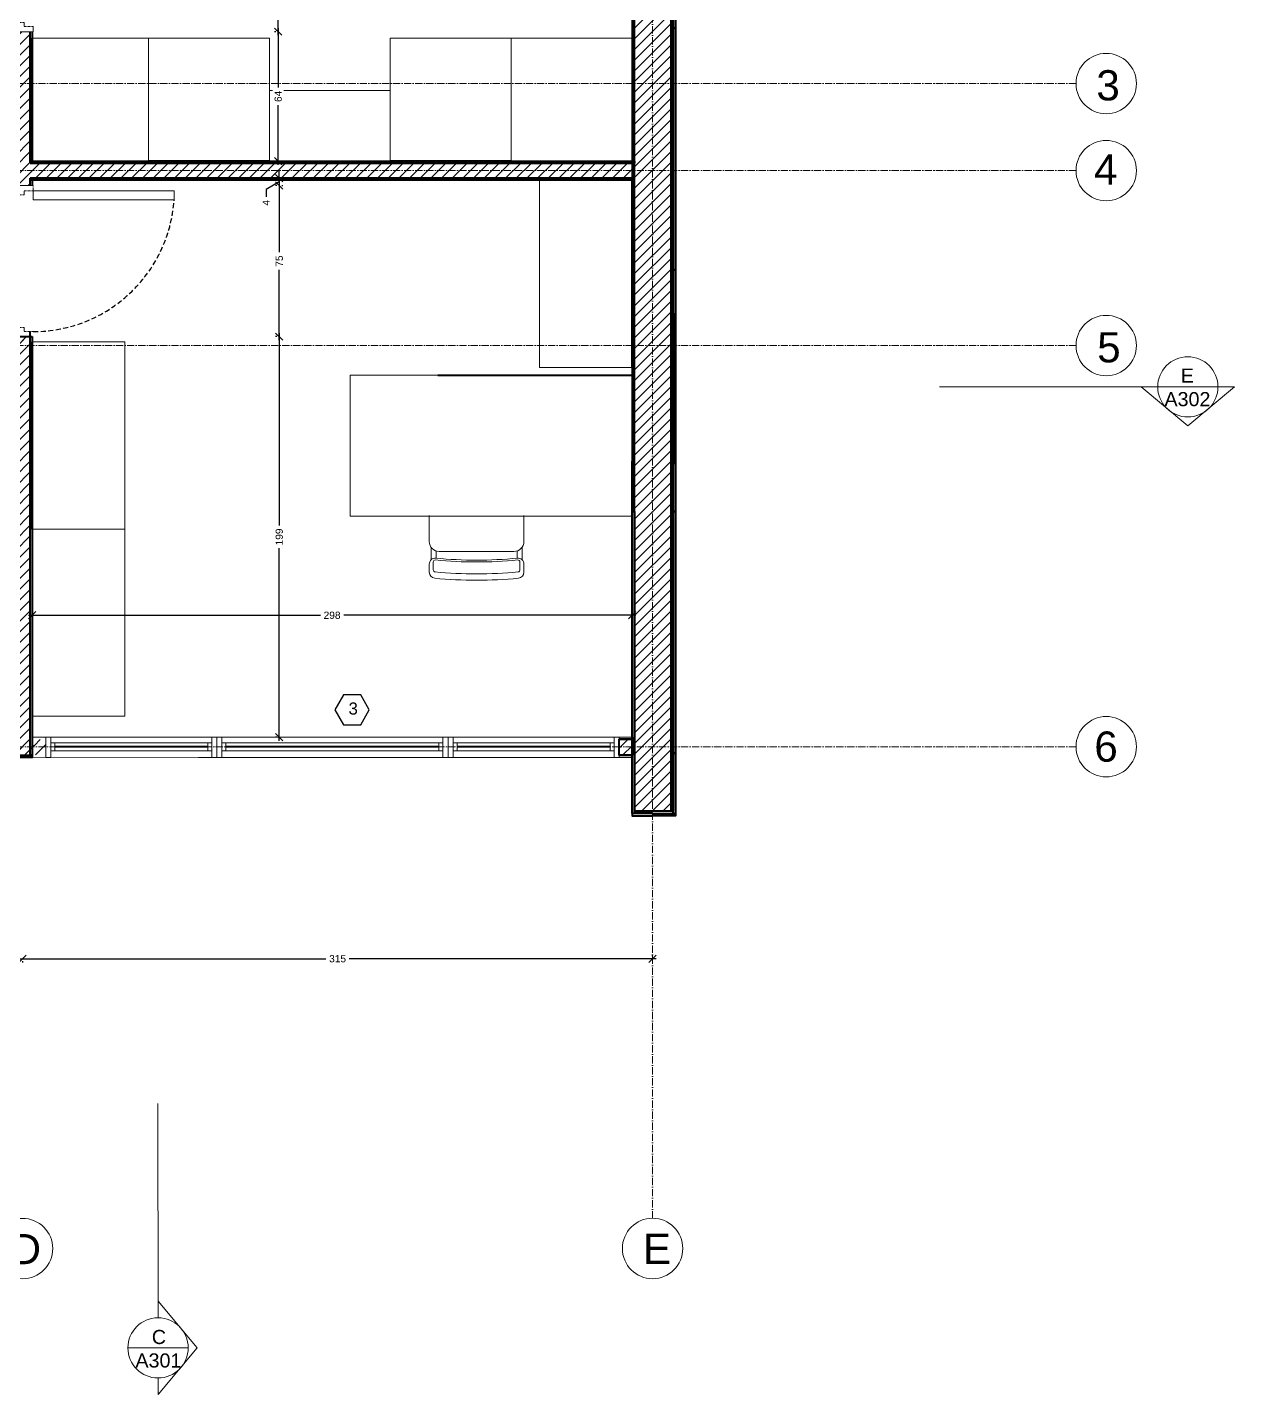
# Model space of a CAD drawing. Header units: inches. Extents: x 1080 to 7442, y 249 to 3242.
# Drawn here: x 3664 to 4263, y 1865 to 2544 of the extents above; entities that cross this region are included whole.
import ezdxf

# ---------------------------------------------------------------- set-up
doc = ezdxf.new("R2010")
doc.units = ezdxf.units.IN
doc.header["$MEASUREMENT"] = 0
for name, pattern in [('ACAD_ISO10W100', [18, 12, -3, 0, -3]), ('CENTER', [2, 1.25, -0.25, 0.25, -0.25]), ('HIDDEN', [0.375, 0.25, -0.125])]:
    doc.linetypes.add(name, pattern=pattern)
for name, color, linetype, lineweight in [('ARREDI', 8, 'Continuous', 18), ('CAMPITURE', 7, 'Continuous', 25), ('INFISSI', 130, 'Continuous', 13), ('NUMERAZIONE', 30, 'Continuous', 25), ('quote nuove', 253, 'Continuous', 18), ('STRUTTURA', 7, 'Continuous', 35)]:
    doc.layers.add(name, color=color, linetype=linetype, lineweight=lineweight)
doc.styles.add('ARIAL', font='Arial.ttf')
doc.styles.get("Standard").update_dxf_attribs({"font": 'Arial.ttf'})
doc.dimstyles.new('TICK_36', dxfattribs={"dimtxt": 3.6, "dimasz": 3.6, "dimexe": 1.8, "dimexo": 1.2, "dimgap": 1.8, "dimtad": 0, "dimdec": 0, "dimzin": 0, "dimdsep": 46, "dimtxsty": 'ARIAL', "dimblk": 'OBLIQUE', "dimcen": 1.8, "dimdle": 1.8, "dimclrd": 256, "dimclrt": 256, "dimadec": 0, "dimazin": 0, "dimtfac": 1, "dimtdec": 0, "dimtmove": 1, "dimatfit": 3, "dimldrblk": 'OPEN90', "dimfxl": 1, "dimtfill": 1, "dimtolj": 1, "dimtzin": 0, "dimarcsym": 0})
pattern_1 = [(45, (-290.078, 2472.9004), (-2.6516504, 2.6516504), [])]

# ---------------------------------------------------------------- blocks, each defined once
blk = doc.blocks.new('_Oblique')
at = {"color": 0, "linetype": 'ByBlock', "lineweight": -2}
blk.add_line((-0.5, -0.5), (0.5, 0.5), dxfattribs=at)
blk = doc.blocks.new('*D199')
at = {"layer": 'quote nuove', "lineweight": -2, "transparency": 16777216}
for p, q in [((3659.77, 2081.81), (3812.2, 2081.81)), ((3976.14, 2081.81), (3823.71, 2081.81))]:
    blk.add_line(p, q, dxfattribs=at)
at = {"layer": 'quote nuove', "color": 0, "lineweight": -2, "transparency": 16777216}
for p, q in [((3661.57, 2080.61), (3661.57, 2080.01)), ((3974.34, 2083.01), (3974.34, 2083.61))]:
    blk.add_line(p, q, dxfattribs=at)
at = {"layer": 'quote nuove', "lineweight": -2, "transparency": 16777216, "xscale": 3.6, "yscale": 3.6, "zscale": 3.6, "rotation": 180}
blk.add_blockref('_Oblique', (3661.57, 2081.81), dxfattribs=at)
at = {"layer": 'quote nuove', "lineweight": -2, "transparency": 16777216, "xscale": 3.6, "yscale": 3.6, "zscale": 3.6}
blk.add_blockref('_Oblique', (3974.34, 2081.81), dxfattribs=at)
at = {"layer": 'quote nuove', "lineweight": 0, "transparency": 16777216, "insert": (3817.96, 2081.81), "char_height": 3.6, "attachment_point": 5, "style": 'ARIAL', "bg_fill": 3, "box_fill_scale": 1.25, "bg_fill_color": 256, "bg_fill_true_color": 13158600, "bg_fill_transparency": 0}
blk.add_mtext('\\A1;315', dxfattribs=at)
blk = doc.blocks.new('_Open90')
at = {"color": 0, "linetype": 'ByBlock', "lineweight": -2}
for p, q in [((0, 0), (-1, 0)), ((-0.5, 0.5), (0, 0)), ((0, 0), (-0.5, -0.5))]:
    blk.add_line(p, q, dxfattribs=at)
blk = doc.blocks.new('*D207')
at = {"layer": 'quote nuove', "lineweight": -2, "transparency": 16777216}
for p, q in [((3664.52, 2252.36), (3809.4, 2252.36)), ((3965.93, 2252.36), (3821.05, 2252.36))]:
    blk.add_line(p, q, dxfattribs=at)
at = {"layer": 'quote nuove', "color": 0, "lineweight": -2, "transparency": 16777216}
for p, q in [((3666.32, 2253.56), (3666.32, 2254.16)), ((3964.13, 2253.56), (3964.13, 2254.16))]:
    blk.add_line(p, q, dxfattribs=at)
at = {"layer": 'quote nuove', "lineweight": -2, "transparency": 16777216, "xscale": 3.6, "yscale": 3.6, "zscale": 3.6, "rotation": 180}
blk.add_blockref('_Oblique', (3666.32, 2252.36), dxfattribs=at)
at = {"layer": 'quote nuove', "lineweight": -2, "transparency": 16777216, "xscale": 3.6, "yscale": 3.6, "zscale": 3.6}
blk.add_blockref('_Oblique', (3964.13, 2252.36), dxfattribs=at)
at = {"layer": 'quote nuove', "lineweight": 0, "transparency": 16777216, "insert": (3815.22, 2252.36), "char_height": 3.6, "attachment_point": 5, "style": 'ARIAL', "bg_fill": 3, "box_fill_scale": 1.25, "bg_fill_color": 256, "bg_fill_true_color": 13158600, "bg_fill_transparency": 0}
blk.add_mtext('\\A1;298', dxfattribs=at)
blk = doc.blocks.new('*D216')
at = {"layer": 'quote nuove', "color": 0, "lineweight": -2, "transparency": 16777216}
for p, q in [((3787.27, 2542.19), (3786.67, 2542.19)), ((3787.27, 2477.91), (3786.67, 2477.91))]:
    blk.add_line(p, q, dxfattribs=at)
at = {"layer": 'quote nuove', "lineweight": -2, "transparency": 16777216}
for p, q in [((3788.47, 2543.99), (3788.47, 2514.45)), ((3788.47, 2476.11), (3788.47, 2505.65))]:
    blk.add_line(p, q, dxfattribs=at)
at = {"layer": 'quote nuove', "lineweight": -2, "transparency": 16777216, "xscale": 3.6, "yscale": 3.6, "zscale": 3.6}
for p, rotation in [((3788.47, 2542.19), 90), ((3788.47, 2477.91), 270)]:
    blk.add_blockref('_Oblique', p, dxfattribs=dict(at, rotation=rotation))
at = {"layer": 'quote nuove', "lineweight": 0, "transparency": 16777216, "insert": (3788.47, 2510.05), "char_height": 3.6, "attachment_point": 5, "rotation": 90, "style": 'ARIAL', "bg_fill": 3, "box_fill_scale": 1.25, "bg_fill_color": 256, "bg_fill_true_color": 13158600, "bg_fill_transparency": 0}
blk.add_mtext('\\A1;64', dxfattribs=at)
blk = doc.blocks.new('*D217')
at = {"layer": 'quote nuove', "color": 0, "lineweight": -2, "transparency": 16777216}
for p, q in [((3787.27, 2617.19), (3786.67, 2617.19)), ((3787.27, 2542.19), (3786.67, 2542.19))]:
    blk.add_line(p, q, dxfattribs=at)
at = {"layer": 'quote nuove', "lineweight": -2, "transparency": 16777216}
for p, q in [((3788.47, 2618.99), (3788.47, 2584.07)), ((3788.47, 2540.39), (3788.47, 2575.31))]:
    blk.add_line(p, q, dxfattribs=at)
at = {"layer": 'quote nuove', "lineweight": -2, "transparency": 16777216, "xscale": 3.6, "yscale": 3.6, "zscale": 3.6}
for p, rotation in [((3788.47, 2617.19), 90), ((3788.47, 2542.19), 270)]:
    blk.add_blockref('_Oblique', p, dxfattribs=dict(at, rotation=rotation))
at = {"layer": 'quote nuove', "lineweight": 0, "transparency": 16777216, "insert": (3788.47, 2579.69), "char_height": 3.6, "attachment_point": 5, "rotation": 90, "style": 'ARIAL', "bg_fill": 3, "box_fill_scale": 1.25, "bg_fill_color": 256, "bg_fill_true_color": 13158600, "bg_fill_transparency": 0}
blk.add_mtext('\\A1;75', dxfattribs=at)
blk = doc.blocks.new('*D218')
at = {"layer": 'quote nuove', "lineweight": -2, "transparency": 16777216}
for p, q in [((3789.01, 2469.41), (3789.01, 2473.01)), ((3789.01, 2467.62), (3782.5, 2463.83)), ((3789.01, 2469.41), (3789.01, 2465.82)), ((3789.01, 2469.41), (3789.01, 2465.82)), ((3789.01, 2465.82), (3789.01, 2462.22)), ((3782.5, 2463.83), (3782.5, 2460.23))]:
    blk.add_line(p, q, dxfattribs=at)
at = {"layer": 'quote nuove', "color": 0, "lineweight": -2, "transparency": 16777216}
for p, q in [((3787.81, 2469.41), (3787.21, 2469.41)), ((3787.81, 2465.82), (3787.21, 2465.82))]:
    blk.add_line(p, q, dxfattribs=at)
at = {"layer": 'quote nuove', "lineweight": -2, "transparency": 16777216, "xscale": 3.6, "yscale": 3.6, "zscale": 3.6}
for p, rotation in [((3789.01, 2469.41), 270), ((3789.01, 2465.82), 90)]:
    blk.add_blockref('_Oblique', p, dxfattribs=dict(at, rotation=rotation))
at = {"layer": 'quote nuove', "lineweight": 0, "transparency": 16777216, "insert": (3782.5, 2457.18), "char_height": 3.6, "attachment_point": 5, "rotation": 90, "style": 'ARIAL', "bg_fill": 3, "box_fill_scale": 1.25, "bg_fill_color": 256, "bg_fill_true_color": 13158600, "bg_fill_transparency": 0}
blk.add_mtext('\\A1;4', dxfattribs=at)
blk = doc.blocks.new('*D219')
at = {"layer": 'quote nuove', "lineweight": -2, "transparency": 16777216}
for p, q in [((3789.01, 2467.62), (3789.01, 2432.65)), ((3789.01, 2388.93), (3789.01, 2423.9))]:
    blk.add_line(p, q, dxfattribs=at)
at = {"layer": 'quote nuove', "color": 0, "lineweight": -2, "transparency": 16777216}
for p, q in [((3790.2, 2465.82), (3790.81, 2465.82)), ((3787.81, 2390.73), (3787.21, 2390.73))]:
    blk.add_line(p, q, dxfattribs=at)
at = {"layer": 'quote nuove', "lineweight": -2, "transparency": 16777216, "xscale": 3.6, "yscale": 3.6, "zscale": 3.6}
for p, rotation in [((3789.01, 2465.82), 90), ((3789.01, 2390.73), 270)]:
    blk.add_blockref('_Oblique', p, dxfattribs=dict(at, rotation=rotation))
at = {"layer": 'quote nuove', "lineweight": 0, "transparency": 16777216, "insert": (3789.01, 2428.27), "char_height": 3.6, "attachment_point": 5, "rotation": 90, "style": 'ARIAL', "bg_fill": 3, "box_fill_scale": 1.25, "bg_fill_color": 256, "bg_fill_true_color": 13158600, "bg_fill_transparency": 0}
blk.add_mtext('\\A1;75', dxfattribs=at)
blk = doc.blocks.new('*D220')
at = {"layer": 'quote nuove', "color": 0, "lineweight": -2, "transparency": 16777216}
for p, q in [((3787.8, 2390.73), (3787.2, 2390.73)), ((3787.8, 2191.81), (3787.2, 2191.81))]:
    blk.add_line(p, q, dxfattribs=at)
at = {"layer": 'quote nuove', "lineweight": -2, "transparency": 16777216}
for p, q in [((3789, 2392.53), (3789, 2296.88)), ((3789, 2190.01), (3789, 2285.66))]:
    blk.add_line(p, q, dxfattribs=at)
at = {"layer": 'quote nuove', "lineweight": -2, "transparency": 16777216, "xscale": 3.6, "yscale": 3.6, "zscale": 3.6}
for p, rotation in [((3789, 2390.73), 90), ((3789, 2191.81), 270)]:
    blk.add_blockref('_Oblique', p, dxfattribs=dict(at, rotation=rotation))
at = {"layer": 'quote nuove', "lineweight": 0, "transparency": 16777216, "insert": (3789, 2291.27), "char_height": 3.6, "attachment_point": 5, "rotation": 90, "style": 'ARIAL', "bg_fill": 3, "box_fill_scale": 1.25, "bg_fill_color": 256, "bg_fill_true_color": 13158600, "bg_fill_transparency": 0}
blk.add_mtext('\\A1;199', dxfattribs=at)

msp = doc.modelspace()

# ---------------------------------------------------------------- hatches: boundary and pattern name
at = {"layer": 'CAMPITURE'}
h = msp.add_hatch(dxfattribs=at)
h.set_pattern_fill('ANSI31', color=0, scale=30)
h.set_pattern_definition(pattern_1)
h.paths.add_polyline_path([(3984.48, 2902.85), (3965.33, 2902.72), (3965.33, 2155.11), (3984.53, 2155.11)])
h = msp.add_hatch(dxfattribs=at)
h.set_pattern_fill('ANSI31', color=256, scale=30)
h.set_pattern_definition(pattern_1)
h.paths.add_polyline_path([(3957.13, 2882.35), (3957.13, 2875.33), (3964.13, 2875.33), (3964.13, 2882.35)])
h.paths.add_polyline_path([(3665.33, 2882.61), (3658.07, 2882.61), (3658.07, 2875.11), (3658.07, 2617.19), (3665.32, 2617.19), (3665.32, 2783.91), (3665.32, 2783.91)])
h.paths.add_polyline_path([(3658.07, 2882.61), (3560.53, 2882.61), (3560.53, 2875.11), (3658.07, 2875.11)])
h.paths.add_polyline_path([(3475.83, 2882.61), (3355.83, 2882.61), (3355.83, 2881.61), (3355.83, 2875.11), (3475.83, 2875.11)])
h.paths.add_polyline_path([(3579.33, 2875.11), (3571.83, 2875.11), (3571.83, 2754.11), (3571.83, 2617.19), (3579.33, 2617.19)])
h.paths.add_polyline_path([(3673.09, 2190.73), (3667.43, 2190.64), (3667.43, 2183), (3673.09, 2183)])
h.paths.add_polyline_path([(3667.38, 2190.64), (3665.28, 2190.64), (3665.33, 2183.04), (3667.43, 2183.04)])
h.paths.add_polyline_path([(3964.13, 2190.82), (3957.77, 2190.82), (3957.77, 2182.82), (3964.13, 2182.82)])
h = msp.add_hatch(dxfattribs=at)
h.set_pattern_fill('ANSI31', color=0, scale=30)
h.set_pattern_definition(pattern_1)
h.paths.add_polyline_path([(3361.29, 2388.75), (3409.86, 2388.75), (3409.86, 2389.81), (3355.83, 2389.75), (3355.83, 2386.31), (3361.29, 2386.31)])
h.paths.add_polyline_path([(3361.29, 2386.31), (3355.83, 2386.31), (3355.83, 2382.88), (3409.86, 2382.88), (3409.86, 2383.79), (3361.29, 2383.79)])
h.paths.add_polyline_path([(3575.58, 2389.98), (3486.53, 2389.89), (3486.53, 2386.31), (3575.58, 2386.31)])
h.paths.add_polyline_path([(3575.58, 2386.31), (3486.53, 2386.31), (3486.53, 2382.88), (3575.58, 2382.87)])
h.paths.add_polyline_path([(3657.83, 2386.31), (3575.58, 2386.31), (3575.58, 2382.87), (3657.83, 2382.87)])
h.paths.add_polyline_path([(3657.83, 2390.07), (3575.58, 2389.98), (3575.58, 2386.31), (3657.83, 2386.31)])
h.paths.add_polyline_path([(3665.32, 2390.73), (3661.57, 2390.73), (3661.57, 2386.31), (3665.32, 2386.31)])
h.paths.add_polyline_path([(3661.57, 2390.73), (3657.83, 2390.73), (3657.83, 2386.31), (3661.57, 2386.31)])
h.paths.add_polyline_path([(3661.57, 2187.06), (3575.57, 2187.06), (3575.57, 2182.91), (3661.57, 2182.91)])
h.paths.add_polyline_path([(3665.33, 2187.06), (3661.57, 2187.06), (3661.57, 2182.91), (3665.33, 2182.91)])
h.paths.add_polyline_path([(3575.57, 2187.06), (3560.82, 2187.06), (3560.83, 2182.91), (3575.57, 2182.91)])
h.paths.add_polyline_path([(3575.57, 2190.41), (3560.82, 2190.41), (3560.82, 2187.06), (3575.57, 2187.06)])
h.paths.add_polyline_path([(3475.83, 2187.06), (3355.83, 2187.06), (3355.83, 2183.91), (3355.83, 2182.91), (3475.83, 2182.91)])
h.paths.add_polyline_path([(3475.83, 2190.41), (3399.08, 2190.41), (3399.08, 2187.06), (3475.83, 2187.06)])
h.paths.add_polyline_path([(3399.08, 2190.41), (3355.83, 2190.41), (3355.83, 2187.06), (3399.08, 2187.06)])
h.paths.add_polyline_path([(3661.57, 2473.19), (3657.82, 2473.19), (3657.82, 2465.73), (3661.57, 2465.73)])
h.paths.add_polyline_path([(3661.57, 2542.19), (3657.82, 2542.19), (3657.82, 2473.19), (3661.57, 2473.19)])
h.paths.add_polyline_path([(3964.13, 2476.91), (3665.32, 2476.91), (3665.32, 2478.91), (3665.32, 2542.19), (3661.57, 2542.19), (3661.57, 2473.19), (3964.13, 2473.19)])
h.paths.add_polyline_path([(3964.13, 2473.19), (3661.57, 2473.19), (3661.57, 2465.73), (3665.32, 2465.73), (3665.32, 2468.41), (3665.32, 2469.41), (3964.13, 2469.41)])
h.paths.add_polyline_path([(3799.7, 2469.41), (3799.7, 2475.91)])
h = msp.add_hatch(dxfattribs=at)
h.set_pattern_fill('ANSI31', color=0, scale=30)
h.set_pattern_definition(pattern_1)
h.paths.add_polyline_path([(3657.83, 2190.41), (3575.57, 2190.41), (3575.57, 2187.06), (3657.83, 2187.06)])
h.paths.add_polyline_path([(3665.33, 2390.07), (3661.57, 2390.07), (3661.57, 2187.06), (3665.33, 2187.06)])
h.paths.add_polyline_path([(3661.57, 2386.31), (3657.83, 2386.31), (3657.83, 2303.91), (3657.83, 2191.41), (3657.82, 2182.91), (3661.57, 2182.91)])

# ---------------------------------------------------------------- linework, layer by layer
at = {"layer": 'ARREDI'}
for p, q in [((3724.13, 2477.91), (3724.13, 2538.91)), ((3784.13, 2538.91), (3784.13, 2477.91)), ((3844.13, 2477.91), (3844.13, 2538.91)), ((3964.13, 2538.91), (3904.13, 2538.91)), ((3904.13, 2538.91), (3904.13, 2477.91)), ((3918.13, 2468.41), (3918.13, 2375.41)), ((3666.33, 2388.2), (3712.33, 2388.2)), ((3712.33, 2388.2), (3712.33, 2295.2)), ((3964.13, 2371.65), (3824.13, 2371.65)), ((3824.13, 2371.65), (3824.13, 2301.65)), ((3918.13, 2375.41), (3964.13, 2375.41)), ((3863.46, 2289.03), (3863.46, 2301.93)), ((3910.46, 2301.93), (3910.46, 2289.03)), ((3712.33, 2295.2), (3666.33, 2295.2)), ((3712.33, 2202.2), (3712.33, 2295.2)), ((3824.13, 2301.65), (3964.13, 2301.65)), ((3864.35, 2279.89), (3864.35, 2286.19)), ((3866.85, 2280.71), (3866.85, 2284.3)), ((3905.46, 2284.03), (3868.46, 2284.03)), ((3907.08, 2280.71), (3907.08, 2284.3)), ((3909.58, 2279.89), (3909.58, 2286.19)), ((3863.46, 2273.74), (3863.46, 2277.76)), ((3865.46, 2274.9), (3865.46, 2278.85)), ((3908.46, 2278.85), (3908.46, 2274.9)), ((3910.46, 2277.76), (3910.46, 2273.74)), ((3666.33, 2202.2), (3712.33, 2202.2))]:
    msp.add_line(p, q, dxfattribs=at)
at = {"layer": 'ARREDI', "lineweight": 0}
for p, q in [((3724.13, 2538.91), (3724.13, 2538.91)), ((3784.13, 2538.91), (3784.13, 2513.91)), ((3784.13, 2512.91), (3784.13, 2537.91)), ((3844.13, 2513.91), (3844.13, 2538.91)), ((3844.13, 2538.91), (3904.13, 2538.91)), ((3784.13, 2477.91), (3784.13, 2512.91)), ((3784.13, 2477.91), (3784.13, 2512.91)), ((3784.13, 2512.91), (3844.13, 2512.91))]:
    msp.add_line(p, q, dxfattribs=at)
at = {"layer": 'ARREDI'}
for centre, radius, start, end in [((3868.46, 2289.03), 5, 180, 270), ((3905.46, 2289.03), 5, 270, 0), ((3866.46, 2277.76), 3, 84.35268, 180), ((3866.46, 2278.85), 1, 84.35268, 180), ((3866.46, 2274.9), 1, 180, 264.45941), ((3886.96, 2486.16), 207.32, 264.35268, 275.64732), ((3886.96, 2485.07), 205.32, 264.35268, 275.64732), ((3907.46, 2277.76), 3, 0, 95.64732), ((3907.46, 2278.85), 1, 0, 95.64732), ((3907.46, 2274.9), 1, 275.54059, 0), ((3866.46, 2273.74), 3, 180, 264.45941), ((3886.96, 2485.07), 215.32, 264.45941, 275.54059), ((3886.96, 2486.23), 213.32, 264.45941, 275.54059), ((3907.46, 2273.74), 3, 275.54059, 0)]:
    msp.add_arc(centre, radius, start, end, dxfattribs=at)
at = {"layer": 'INFISSI', "linetype": 'ByBlock'}
for p, q in [((3666.33, 2191.81), (3964.13, 2191.82)), ((3666.33, 2181.81), (3964.13, 2181.82))]:
    msp.add_line(p, q, dxfattribs=at)
at = {"layer": 'INFISSI', "color": 4, "lineweight": 0}
for p, q in [((3675.59, 2189.06), (3677.59, 2189.06)), ((3675.59, 2187.06), (3675.59, 2185.06)), ((3677.59, 2189.06), (3677.59, 2185.06)), ((3677.59, 2189.06), (3753.59, 2189.06)), ((3677.59, 2186.81), (3677.59, 2187.31)), ((3677.59, 2187.31), (3753.59, 2187.31)), ((3753.59, 2186.81), (3677.59, 2186.81)), ((3753.59, 2187.31), (3752.4, 2187.31)), ((3752.4, 2186.81), (3753.59, 2186.81)), ((3755.59, 2189.06), (3753.59, 2189.06)), ((3753.59, 2189.06), (3753.59, 2185.06)), ((3753.59, 2189.06), (3753.59, 2185.06)), ((3753.59, 2187.06), (3753.59, 2187.31)), ((3755.59, 2187.06), (3755.59, 2189.06)), ((3760.44, 2191.81), (3872.77, 2191.81)), ((3760.44, 2189.06), (3762.44, 2189.06)), ((3762.44, 2189.06), (3762.44, 2185.06)), ((3762.44, 2186.81), (3762.44, 2187.31)), ((3773.92, 2191.81), (3858.92, 2191.81)), ((3868.27, 2187.31), (3867.09, 2187.31)), ((3867.09, 2186.81), (3868.27, 2186.81)), ((3870.27, 2189.06), (3868.27, 2189.06)), ((3868.27, 2189.06), (3868.27, 2185.06)), ((3868.27, 2189.06), (3868.27, 2185.06)), ((3868.27, 2187.06), (3868.27, 2187.31)), ((3870.27, 2187.06), (3870.27, 2189.06)), ((3872.77, 2191.81), (3957.77, 2191.81)), ((3875.27, 2189.06), (3877.27, 2189.06)), ((3877.27, 2189.06), (3877.27, 2185.06)), ((3877.27, 2189.06), (3953.27, 2189.06)), ((3877.27, 2186.81), (3877.27, 2187.31)), ((3877.27, 2187.31), (3953.27, 2187.31)), ((3953.27, 2186.81), (3877.27, 2186.81)), ((3953.27, 2187.31), (3952.09, 2187.31)), ((3952.09, 2186.81), (3953.27, 2186.81)), ((3955.27, 2189.06), (3953.27, 2189.06)), ((3953.27, 2189.06), (3953.27, 2185.06)), ((3953.27, 2189.06), (3953.27, 2185.06)), ((3953.27, 2187.06), (3953.27, 2187.31)), ((3955.27, 2187.06), (3955.27, 2189.06)), ((3677.59, 2185.06), (3675.59, 2185.06)), ((3675.59, 2185.06), (3676.73, 2185.06)), ((3753.59, 2185.06), (3677.59, 2185.06)), ((3753.59, 2185.06), (3755.59, 2185.06)), ((3760.44, 2185.06), (3761.3, 2185.06)), ((3762.44, 2185.06), (3760.44, 2185.06)), ((3760.44, 2181.81), (3872.77, 2181.81)), ((3868.27, 2185.06), (3762.44, 2185.06)), ((3773.92, 2181.81), (3858.92, 2181.81)), ((3868.27, 2185.06), (3870.27, 2185.06)), ((3872.77, 2181.81), (3957.77, 2181.81)), ((3877.27, 2185.06), (3875.27, 2185.06)), ((3953.27, 2185.06), (3877.27, 2185.06)), ((3953.27, 2185.06), (3955.27, 2185.06)), ((3957.77, 2181.82), (3957.77, 2182.82))]:
    msp.add_line(p, q, dxfattribs=at)
at = {"layer": 'INFISSI', "color": 4, "linetype": 'CENTER', "lineweight": 0}
for points in [[(3666.82, 2544.69), (3666.82, 2542.19), (3657.82, 2542.19), (3657.82, 2546.69), (3662.32, 2546.69), (3662.32, 2544.69), (3666.82, 2544.69)], [(3666.82, 2463.23), (3666.82, 2465.73), (3657.82, 2465.73), (3657.82, 2461.23), (3662.32, 2461.23), (3662.32, 2463.23), (3666.82, 2463.23)], [(3665.32, 2393.23), (3665.32, 2390.73), (3657.82, 2390.73), (3657.82, 2395.23), (3662.32, 2395.23), (3662.32, 2393.23), (3666.82, 2393.23)]]:
    msp.add_lwpolyline(points, dxfattribs=at)
at = {"layer": 'INFISSI', "color": 4, "linetype": 'Continuous', "lineweight": 0}
msp.add_lwpolyline([(3736.82, 2458.73), (3666.82, 2458.73), (3666.82, 2463.23), (3736.82, 2463.23), (3736.82, 2458.73)], dxfattribs=at)
at = {"layer": 'INFISSI', "color": 4, "linetype": 'ByBlock', "lineweight": 0}
for points in [[(3673.09, 2191.81), (3675.59, 2191.81), (3675.59, 2181.81), (3673.09, 2181.81)], [(3955.27, 2191.81), (3957.77, 2191.81), (3957.77, 2181.81), (3955.27, 2181.81)]]:
    msp.add_lwpolyline(points, close=True, dxfattribs=at)
at = {"layer": 'INFISSI', "linetype": 'ByBlock'}
for points in [[(3964.13, 2191.81), (3744.47, 2191.81)], [(3748.97, 2181.81), (3964.13, 2181.81)]]:
    msp.add_lwpolyline(points, dxfattribs=at)
at = {"layer": 'INFISSI', "color": 4, "lineweight": 0}
for points in [[(3755.59, 2191.81), (3758.09, 2191.81), (3758.09, 2181.81), (3755.59, 2181.81)], [(3757.94, 2191.81), (3760.44, 2191.81), (3760.44, 2181.81), (3757.94, 2181.81)], [(3870.27, 2191.81), (3872.77, 2191.81), (3872.77, 2181.81), (3870.27, 2181.81)], [(3872.77, 2191.81), (3875.27, 2191.81), (3875.27, 2181.81), (3872.77, 2181.81)]]:
    msp.add_lwpolyline(points, close=True, dxfattribs=at)
at = {"layer": 'INFISSI', "color": 4, "linetype": 'HIDDEN', "lineweight": -2, "ltscale": 10}
msp.add_arc((3666.72, 2463.5), 70.27, 270.08643, 356.10934, dxfattribs=at)
at = {"layer": 'NUMERAZIONE', "lineweight": 0}
for p, q in [((4216.8, 2365.8), (4116.8, 2365.8)), ((4240.04, 2346.41), (4216.8, 2365.8)), ((4216.8, 2365.8), (4263.28, 2365.8)), ((4240.04, 2346.41), (4263.28, 2365.8)), ((3728.83, 1903.51), (3728.73, 2009.88)), ((3748.22, 1888.55), (3728.83, 1911.79)), ((3743.78, 1888.55), (3713.88, 1888.55)), ((3748.22, 1888.55), (3728.83, 1865.31)), ((3728.83, 1865.31), (3728.83, 1873.6))]:
    msp.add_line(p, q, dxfattribs=at)
at = {"layer": 'NUMERAZIONE'}
msp.add_lwpolyline([(3833.71, 2205.4), (3829.43, 2212.81), (3820.88, 2212.81), (3816.61, 2205.4), (3820.88, 2198), (3829.43, 2198)], close=True, dxfattribs=at)
at = {"layer": 'NUMERAZIONE', "lineweight": 0}
for centre in [(4240.04, 2365.8), (3728.83, 1888.55)]:
    msp.add_circle(centre, 14.95, dxfattribs=at)
at = {"layer": 'quote nuove', "color": 253, "linetype": 'ACAD_ISO10W100', "lineweight": 0, "ltscale": 0.3}
for p, q in [((3974.34, 1952.81), (3974.33, 3105.02)), ((4184.53, 2473.19), (3334.22, 2473.19)), ((4184.53, 2386.31), (3332.76, 2386.31)), ((4184.53, 2187.06), (3334.22, 2187.06))]:
    msp.add_line(p, q, dxfattribs=at)
at = {"layer": 'quote nuove', "color": 253, "lineweight": 0}
for centre in [(4199.53, 2516.41), (4199.53, 2473.19), (4199.53, 2386.31), (4199.53, 2187.09), (3661.57, 1937.86), (3974.33, 1937.9)]:
    msp.add_circle(centre, 15, dxfattribs=at)
at = {"layer": 'STRUTTURA'}
for p, q in [((3985.73, 2738.11), (3985.73, 2538.11)), ((3666.32, 2478.91), (3666.32, 2538.91)), ((3665.32, 2476.91), (3665.32, 2478.91)), ((3666.32, 2477.91), (3666.32, 2478.91)), ((3665.32, 2477.91), (3964.13, 2477.91)), ((3665.32, 2476.91), (3964.13, 2476.91)), ((3784.13, 2477.91), (3724.13, 2477.91)), ((3904.13, 2477.91), (3844.13, 2477.91)), ((3965.33, 2477.91), (3965.33, 2476.91)), ((3964.06, 2469.41), (3665.32, 2469.41)), ((3665.32, 2468.41), (3665.32, 2469.41)), ((3964.13, 2468.41), (3665.32, 2468.41)), ((3964.13, 2468.41), (3918.13, 2468.41)), ((3964.13, 2468.41), (3929.13, 2468.41)), ((3964.13, 2375.41), (3964.13, 2468.41)), ((3985.73, 2327.41), (3985.73, 2402.41)), ((3658.82, 2390.73), (3666.32, 2390.73)), ((3666.33, 2295.2), (3666.33, 2388.2)), ((3666.32, 2382.2), (3666.32, 2322.2)), ((3964.13, 2258.89), (3964.12, 2328.89)), ((3985.73, 2327.41), (3985.73, 2252.41)), ((3964.13, 2258.89), (3964.13, 2318.89)), ((3964.13, 2190.82), (3957.77, 2190.82)), ((3964.13, 2191.82), (3964.13, 2190.82)), ((3957.77, 2182.82), (3964.13, 2182.82))]:
    msp.add_line(p, q, dxfattribs=at)
at = {"layer": 'STRUTTURA', "lineweight": 0}
msp.add_line((3784.13, 2538.91), (3666.32, 2538.91), dxfattribs=at)
at = {"layer": 'STRUTTURA', "linetype": 'Continuous'}
msp.add_line((3867.78, 2371.65), (3964.13, 2371.65), dxfattribs=at)
at = {"layer": 'STRUTTURA'}
for points in [[(3965.33, 2902.72), (3983.33, 2902.72), (3983.33, 2155.11), (3965.33, 2155.11)], [(3984.53, 2155.11), (3965.33, 2155.11), (3965.33, 2902.71), (3984.53, 2902.71)], [(3984.53, 2543.91), (3984.53, 2663.91), (3985.73, 2663.91), (3985.73, 2543.91)], [(3984.53, 2423.91), (3984.53, 2543.91), (3985.73, 2543.91), (3985.73, 2423.91)], [(3984.53, 2303.91), (3984.53, 2423.91), (3985.73, 2423.91), (3985.73, 2303.91)], [(3666.33, 2303.91), (3666.33, 2182.91), (3665.33, 2182.91), (3665.33, 2303.91)], [(3964.13, 2183.91), (3964.13, 2303.91), (3965.33, 2303.91), (3965.33, 2183.91)], [(3984.53, 2183.91), (3984.53, 2303.91), (3985.73, 2303.91), (3985.73, 2183.91)], [(3666.33, 2182.91), (3666.33, 2181.81), (3560.83, 2181.81), (3560.83, 2182.91)], [(3984.53, 2153.91), (3984.53, 2183.91), (3985.73, 2183.91), (3985.73, 2153.91)]]:
    msp.add_lwpolyline(points, close=True, dxfattribs=at)
for points in [[(3965.33, 2476.91), (3965.33, 2666.41), (3964.13, 2666.41), (3964.13, 2476.91)], [(3665.32, 2477.91), (3665.32, 2542.19)], [(3666.32, 2542.19), (3666.32, 2477.91)], [(3964.13, 2480.28), (3964.13, 2303.91), (3965.33, 2303.91), (3965.33, 2476.91)], [(3665.32, 2465.82), (3665.32, 2468.41)], [(3666.32, 2468.41), (3666.32, 2465.82)], [(3665.33, 2303.91), (3665.32, 2303.91), (3665.32, 2393.23)], [(3666.32, 2390.73), (3666.32, 2303.91)], [(3964.97, 2183.91), (3965.33, 2183.91), (3965.33, 2153.91), (3964.13, 2153.91), (3964.13, 2183.91)], [(3974.33, 2153.91), (3964.13, 2153.91), (3964.13, 2152.81), (3974.33, 2152.81)], [(3974.33, 2153.91), (3965.33, 2153.91), (3965.33, 2155.11), (3974.33, 2155.11)], [(3974.33, 2153.91), (3984.53, 2153.91), (3984.53, 2155.11), (3974.33, 2155.11)], [(3974.33, 2153.91), (3985.73, 2153.91), (3985.73, 2152.81), (3974.33, 2152.81)]]:
    msp.add_lwpolyline(points, dxfattribs=at)
at = {"layer": 'STRUTTURA', "linetype": 'ByBlock'}
msp.add_lwpolyline([(3957.77, 2190.82), (3964.13, 2190.82), (3964.13, 2182.82), (3957.77, 2182.82)], close=True, dxfattribs=at)

# ---------------------------------------------------------------- texts
at = {"layer": 'NUMERAZIONE', "lineweight": 0, "char_height": 7, "attachment_point": 7}
for s, insert in [('\\pt7,14;   E\\P\\pi-7,l7,tz;A302', (4228.42, 2356.1)), ('\\pi-7,l7;   C\\PA301', (3717.59, 1878.69))]:
    msp.add_mtext_dynamic_manual_height_columns(s, width=18.8196, gutter_width=12.5, heights=[0], dxfattribs=dict(at, insert=insert))
at = {"layer": 'NUMERAZIONE', "ltscale": 0.1, "insert": (3823.38, 2209.05), "char_height": 6, "attachment_point": 1}
msp.add_mtext_dynamic_manual_height_columns('3', width=0.5819, gutter_width=12.5, heights=[0], dxfattribs=at)
at = {"layer": 'quote nuove', "color": 253, "lineweight": 0, "char_height": 15, "attachment_point": 1}
for s, insert in [('3', (4194.62, 2523.06)), ('4', (4193.44, 2481.28)), ('5', (4195.03, 2392.96)), ('6', (4193.61, 2194.66)), ('D', (3655.61, 1945.09)), ('E', (3969.55, 1945.26))]:
    msp.add_mtext_dynamic_manual_height_columns(s, width=15.1923, gutter_width=12.5, heights=[0], dxfattribs=dict(at, insert=insert))

# ---------------------------------------------------------------- next in the draw order: dimensions: what is measured, and where the dimension line sits
at = {"layer": 'quote nuove', "color": 253, "lineweight": 0}
dim = msp.add_linear_dim(base=(3788.47, 2477.91), p1=(3788.47, 2542.19), p2=(3788.47, 2477.91), angle=90, dimstyle='TICK_36', dxfattribs=at)
dim.commit()
dim.dimension.update_dxf_attribs({"geometry": '*D216', "text_midpoint": (3788.47, 2510.05)})
dim = msp.add_linear_dim(base=(3964.13, 2252.36), p1=(3666.32, 2252.36), p2=(3964.13, 2252.36), dimstyle='TICK_36', dxfattribs=at)
dim.commit()
dim.dimension.update_dxf_attribs({"geometry": '*D207', "text_midpoint": (3815.22, 2252.36)})
dim = msp.add_linear_dim(base=(3974.34, 2081.81), p1=(3661.57, 2081.81), p2=(3974.34, 2081.81), text='315', dimstyle='TICK_36', dxfattribs=at)
dim.commit()
dim.dimension.update_dxf_attribs({"geometry": '*D199', "text_midpoint": (3817.96, 2081.81)})

# ---------------------------------------------------------------- next in the draw order: linework, layer by layer
at = {"layer": 'quote nuove', "color": 253, "linetype": 'ACAD_ISO10W100', "lineweight": 0, "ltscale": 0.3}
msp.add_line((4184.53, 2516.41), (3334.22, 2516.41), dxfattribs=at)

# ---------------------------------------------------------------- next in the draw order: dimensions: what is measured, and where the dimension line sits
at = {"layer": 'quote nuove', "color": 253, "lineweight": 0}
dim = msp.add_linear_dim(base=(3788.47, 2617.19), p1=(3788.47, 2542.19), p2=(3788.47, 2617.19), angle=90, dimstyle='TICK_36', dxfattribs=at)
dim.commit()
dim.dimension.update_dxf_attribs({"geometry": '*D217', "text_midpoint": (3788.47, 2579.69)})
dim = msp.add_linear_dim(base=(3789.01, 2465.82), p1=(3789.01, 2469.41), p2=(3789.01, 2465.82), angle=90, dimstyle='TICK_36', dxfattribs=at)
dim.commit()
dim.dimension.update_dxf_attribs({"geometry": '*D218', "text_midpoint": (3782.5, 2458.43), "dimtype": 160})

# ---------------------------------------------------------------- next in the draw order: dimensions: what is measured, and where the dimension line sits
dim = msp.add_linear_dim(base=(3789.01, 2390.73), p1=(3789, 2465.82), p2=(3789.01, 2390.73), angle=90, dimstyle='TICK_36', dxfattribs=at)
dim.commit()
dim.dimension.update_dxf_attribs({"geometry": '*D219', "text_midpoint": (3789.01, 2428.27)})

# ---------------------------------------------------------------- next in the draw order: dimensions: what is measured, and where the dimension line sits
dim = msp.add_linear_dim(base=(3789, 2191.81), p1=(3789, 2390.73), p2=(3789, 2191.81), angle=90, dimstyle='TICK_36', dxfattribs=at)
dim.commit()
dim.dimension.update_dxf_attribs({"geometry": '*D220', "text_midpoint": (3789, 2291.27)})

# ---------------------------------------------------------------- next in the draw order: linework, layer by layer
at = {"layer": 'INFISSI', "color": 4, "lineweight": 0}
for p, q in [((3762.44, 2189.06), (3868.27, 2189.06)), ((3762.44, 2187.31), (3868.27, 2187.31)), ((3868.27, 2186.81), (3762.44, 2186.81))]:
    msp.add_line(p, q, dxfattribs=at)

doc.saveas('drawing.dxf')
